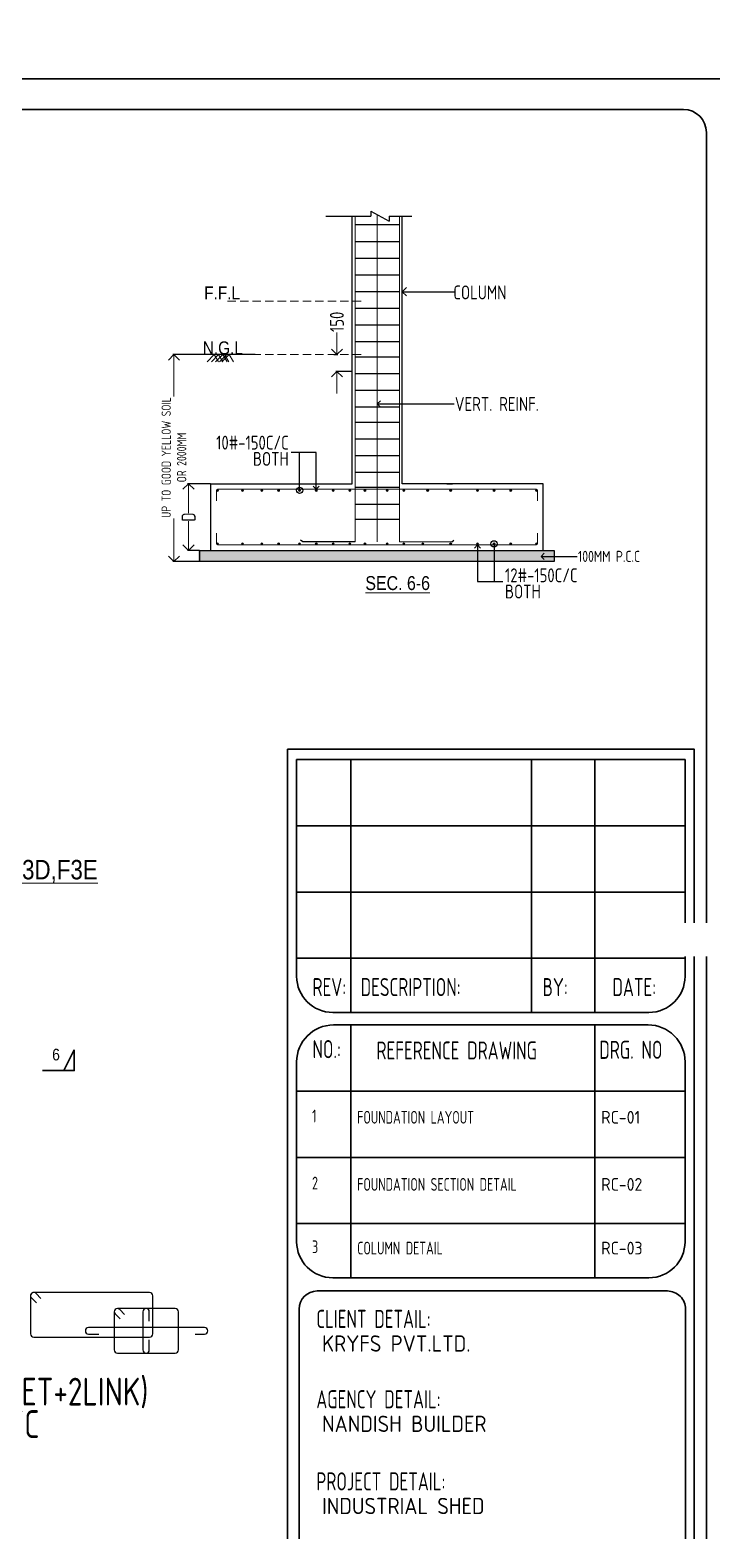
# Model space of a CAD drawing. Header units: inches. Extents: x -605 to 2991212, y -2872845 to 0.
# Drawn here: x 2414725 to 2426981, y -2404526 to -2377566 of the extents above; entities that cross this region are included whole.
import ezdxf
from ezdxf import colors
from ezdxf.entities.mleader import LeaderData, LeaderLine
from ezdxf.enums import TextEntityAlignment as Align
from ezdxf.math import Vec2, Vec3

# ---------------------------------------------------------------- set-up
doc = ezdxf.new("R2010")
doc.units = ezdxf.units.IN
doc.header["$LTSCALE"] = 600
doc.header["$MEASUREMENT"] = 0
doc.linetypes.add('HIDDEN', pattern=[0.375, 0.25, -0.125])
for name, color, linetype, lineweight in [('BLOCK', 7, 'Continuous', 30), ('L4', 4, 'Continuous', 30), ('PV_TEXT_ROMANS', 7, 'Continuous', 0), ('rDIMension', 1, 'Continuous', 18), ('rPCC DASH', 9, 'HIDDEN', 15), ('rRCC 1', 3, 'Continuous', 25), ('rRCC 2', 40, 'Continuous', 15), ('rREINF 1', 1, 'Continuous', 25), ('rSHEET', 2, 'Continuous', 30), ('TEXT3', 7, 'Continuous', 30), ('TEXT6', 6, 'Continuous', 50)]:
    doc.layers.add(name, color=color, linetype=linetype, lineweight=lineweight)
doc.layers.add('S&T_HATCH', color=7, linetype='Continuous')
doc.styles.add('DIM', font='geniso.shx', dxfattribs={"width": 0.85})
doc.styles.add('J.P', font='ARIALN.TTF')
doc.styles.add('ROMANS', font='arial.ttf')
doc.styles.add('TEXT3', font='geniso.shx')
doc.styles.add('TEXT3 0.75NA', font='geniso.shx', dxfattribs={"width": 0.75})
doc.dimstyles.new('ST-150', dxfattribs={"dimscale": 75, "dimtxt": 3, "dimasz": 2, "dimexe": 0.18, "dimexo": 0.0625, "dimgap": 0.2, "dimtad": 0, "dimdec": 0, "dimlfac": 2, "dimzin": 0, "dimdsep": 46, "dimtxsty": 'DIM', "dimblk": 'OPEN90', "dimcen": 0.09, "dimclrd": 256, "dimclrt": 7, "dimadec": 0, "dimazin": 0, "dimtfac": 1, "dimtdec": 0, "dimtofl": 0, "dimtmove": 0, "dimatfit": 3, "dimldrblk": 'OPEN90', "dimfxl": 1, "dimtolj": 1, "dimtzin": 0, "dimlwd": -1, "dimarcsym": 0})
doc.dimstyles.new('ST-50', dxfattribs={"dimscale": 100, "dimtxt": 2.5, "dimasz": 2, "dimexe": 0.18, "dimexo": 0.0625, "dimgap": 0.2, "dimtad": 0, "dimdec": 0, "dimlfac": 0.5, "dimzin": 0, "dimdsep": 46, "dimtxsty": 'DIM', "dimblk": 'OPEN90', "dimcen": 0.09, "dimclrd": 256, "dimclrt": 7, "dimadec": 0, "dimazin": 0, "dimtfac": 1, "dimtdec": 0, "dimtofl": 0, "dimtmove": 0, "dimatfit": 3, "dimldrblk": 'OPEN90', "dimfxl": 1, "dimtolj": 1, "dimtzin": 0, "dimlwd": -1, "dimarcsym": 0})

# ---------------------------------------------------------------- blocks, each defined once
blk = doc.blocks.new('_Open90')
at = {"color": 0, "linetype": 'ByBlock', "lineweight": -2}
for p, q in [((0, 0), (-1, 0)), ((-0.5, 0.5), (0, 0)), ((0, 0), (-0.5, -0.5))]:
    blk.add_line(p, q, dxfattribs=at)
blk = doc.blocks.new('SMH-1')
at = {"layer": 'L4'}
for points in [[(0, 0), (814.6229330631322, 0), (814.6229330631322, 534.8206034718023)], [(814.6229330631322, 534.8206034718023), (546.0281598753063, 0)]]:
    blk.add_lwpolyline(points, dxfattribs=at)
at = {"layer": 'TEXT6', "style": 'ROMANS', "width": 0.85}
blk.add_attdef('SEC', text='', height=300, dxfattribs=at).set_placement((346.3707409001945, 410.1505165286653), align=Align.MIDDLE_CENTER)
blk = doc.blocks.new('*D887')
at = {"layer": 'Defpoints', "color": 0, "linetype": 'ByBlock'}
for p in [(2417311.072056303, -2383401.283034623), (2418779.965564831, -2383401.283034623), (2417775.189207227, -2387120.645252432)]:
    blk.add_point(p, dxfattribs=at)
at = {"layer": 'rDIMension', "color": 0, "lineweight": -2}
for p, q in [((2418773.715564831, -2383401.283034623), (2417293.072056303, -2383401.283034623)), ((2417768.939207227, -2387120.645252432), (2417293.072056303, -2387120.645252432))]:
    blk.add_line(p, q, dxfattribs=at)
at = {"layer": 'rDIMension'}
for p, q in [((2417311.072056303, -2383601.283034623), (2417311.072056303, -2384153.043428364)), ((2417311.072056303, -2386920.645252432), (2417311.072056303, -2386346.387528365))]:
    blk.add_line(p, q, dxfattribs=at)
at = {"layer": 'rDIMension', "linetype": 'ByBlock', "xscale": 200, "yscale": 200, "zscale": 200}
for p, rotation in [((2417311.072056303, -2383401.283034623), 90), ((2417311.072056303, -2387120.645252432), 270)]:
    blk.add_blockref('_Open90', p, dxfattribs=dict(at, rotation=rotation))
at = {"layer": 'rDIMension', "color": 7, "linetype": 'ByBlock', "insert": (2417311.072056303, -2385249.715478364), "char_height": 250, "attachment_point": 5, "rotation": 90, "style": 'DIM'}
blk.add_mtext('\\A1;{\\H0.66667x;UP TO GOOD YELLOW SOIL\\POR 2000MM}', dxfattribs=at)
blk = doc.blocks.new('*D888')
at = {"layer": 'Defpoints', "color": 0, "linetype": 'ByBlock'}
for p in [(2420177.756966325, -2383401.283034623), (2420240.03658866, -2383701.283034624), (2420515.189207227, -2383701.283034624)]:
    blk.add_point(p, dxfattribs=at)
at = {"layer": 'rDIMension'}
for p, q in [((2420240.03658866, -2383201.283034623), (2420240.03658866, -2383001.283034623)), ((2420240.03658866, -2383901.283034624), (2420240.03658866, -2384101.283034624))]:
    blk.add_line(p, q, dxfattribs=at)
at = {"layer": 'rDIMension', "color": 0, "lineweight": -2}
for p, q in [((2420184.006966325, -2383401.283034623), (2420258.03658866, -2383401.283034623)), ((2420508.939207227, -2383701.283034624), (2420222.03658866, -2383701.283034624))]:
    blk.add_line(p, q, dxfattribs=at)
at = {"layer": 'rDIMension', "linetype": 'ByBlock', "xscale": 200, "yscale": 200, "zscale": 200}
for p, rotation in [((2420240.03658866, -2383401.283034623), 270), ((2420240.03658866, -2383701.283034624), 90)]:
    blk.add_blockref('_Open90', p, dxfattribs=dict(at, rotation=rotation))
at = {"layer": 'rDIMension', "color": 7, "linetype": 'ByBlock', "insert": (2420240.03658866, -2382811.199373206), "char_height": 250, "attachment_point": 5, "rotation": 90, "style": 'DIM'}
blk.add_mtext('\\A1;150', dxfattribs=at)
blk = doc.blocks.new('*D889')
at = {"layer": 'Defpoints', "color": 0, "linetype": 'ByBlock'}
for p in [(2417574.048366388, -2385720.645252431), (2417975.189207227, -2385720.645252431), (2417775.189207227, -2386920.645252432)]:
    blk.add_point(p, dxfattribs=at)
at = {"layer": 'rDIMension', "color": 0, "lineweight": -2}
for p, q in [((2417968.939207227, -2385720.645252431), (2417556.048366388, -2385720.645252431)), ((2417768.939207227, -2386920.645252432), (2417556.048366388, -2386920.645252432))]:
    blk.add_line(p, q, dxfattribs=at)
at = {"layer": 'rDIMension'}
for p, q in [((2417574.048366388, -2385920.645252431), (2417574.048366388, -2386247.520252432)), ((2417574.048366388, -2386720.645252432), (2417574.048366388, -2386393.770252432))]:
    blk.add_line(p, q, dxfattribs=at)
at = {"layer": 'rDIMension', "linetype": 'ByBlock', "xscale": 200, "yscale": 200, "zscale": 200}
for p, rotation in [((2417574.048366388, -2385720.645252431), 90), ((2417574.048366388, -2386920.645252432), 270)]:
    blk.add_blockref('_Open90', p, dxfattribs=dict(at, rotation=rotation))
at = {"layer": 'rDIMension', "color": 7, "linetype": 'ByBlock', "insert": (2417574.048366388, -2386320.645252432), "char_height": 250, "attachment_point": 5, "rotation": 90, "style": 'DIM'}
blk.add_mtext('\\A1;D', dxfattribs=at)
blk = doc.blocks.new('_DotBlank')
at = {"color": 0, "linetype": 'ByBlock', "lineweight": -2}
blk.add_line((-0.5, 0), (-1, 0), dxfattribs=at)
blk.add_circle((0, 0), 0.5, dxfattribs=at)

msp = doc.modelspace()

# ---------------------------------------------------------------- hatches: boundary and pattern name
at = {"layer": 'rRCC 2'}
h = msp.add_hatch(color=256, dxfattribs=at)
h.dxf.hatch_style = 1
edge = h.paths.add_edge_path()
edge.add_arc((2418093.889987167, -2385839.346032371), 18.70077993899758, 0, 360, ccw=False)
h = msp.add_hatch(color=256, dxfattribs=at)
h.dxf.hatch_style = 1
edge = h.paths.add_edge_path()
edge.add_arc((2418543.889987156, -2385839.346032371), 18.70077993899758, 0, 360, ccw=False)
h = msp.add_hatch(color=256, dxfattribs=at)
h.dxf.hatch_style = 1
edge = h.paths.add_edge_path()
edge.add_arc((2418892.418366291, -2385839.346032371), 18.70077993899758, 0, 360, ccw=False)
h = msp.add_hatch(color=256, dxfattribs=at)
h.dxf.hatch_style = 1
edge = h.paths.add_edge_path()
edge.add_arc((2419192.418366291, -2385839.346032371), 18.70077993899758, 0, 360, ccw=False)
h = msp.add_hatch(color=256, dxfattribs=at)
h.dxf.hatch_style = 1
edge = h.paths.add_edge_path()
edge.add_arc((2419569.142516252, -2385839.346032371), 18.70077993899758, 0, 360, ccw=False)
h = msp.add_hatch(color=256, dxfattribs=at)
h.dxf.hatch_style = 1
edge = h.paths.add_edge_path()
edge.add_arc((2419869.142516252, -2385839.346032371), 18.70077993899758, 0, 360, ccw=False)
h = msp.add_hatch(color=256, dxfattribs=at)
h.dxf.hatch_style = 1
edge = h.paths.add_edge_path()
edge.add_arc((2420173.88998716, -2385839.346032371), 18.70077993899758, 0, 360, ccw=False)
h = msp.add_hatch(color=256, dxfattribs=at)
h.dxf.hatch_style = 1
edge = h.paths.add_edge_path()
edge.add_arc((2420473.88998716, -2385839.346032371), 18.70077993899758, 0, 360, ccw=False)
h = msp.add_hatch(color=256, dxfattribs=at)
h.dxf.hatch_style = 1
edge = h.paths.add_edge_path()
edge.add_arc((2420743.88998716, -2385839.346032371), 18.70077993899758, 0, 360, ccw=False)
h = msp.add_hatch(color=256, dxfattribs=at)
h.dxf.hatch_style = 1
edge = h.paths.add_edge_path()
edge.add_arc((2421143.694608442, -2385839.346032371), 18.70077993899758, 0, 360, ccw=False)
h = msp.add_hatch(color=256, dxfattribs=at)
h.dxf.hatch_style = 1
edge = h.paths.add_edge_path()
edge.add_arc((2421443.694608442, -2385839.346032371), 18.70077993899758, 0, 360, ccw=False)
h = msp.add_hatch(color=256, dxfattribs=at)
h.dxf.hatch_style = 1
edge = h.paths.add_edge_path()
edge.add_arc((2421871.565614756, -2385839.346032371), 18.70077993899758, 0, 360, ccw=False)
h = msp.add_hatch(color=256, dxfattribs=at)
h.dxf.hatch_style = 1
edge = h.paths.add_edge_path()
edge.add_arc((2422283.88998716, -2385839.346032371), 18.70077993899758, 0, 360, ccw=False)
h = msp.add_hatch(color=256, dxfattribs=at)
h.dxf.hatch_style = 1
edge = h.paths.add_edge_path()
edge.add_arc((2422765.635623329, -2385839.346032371), 18.70077993899758, 0, 360, ccw=False)
h = msp.add_hatch(color=256, dxfattribs=at)
h.dxf.hatch_style = 1
edge = h.paths.add_edge_path()
edge.add_arc((2423063.889987167, -2385839.346032371), 18.70077993899758, 0, 360, ccw=False)
h = msp.add_hatch(color=256, dxfattribs=at)
h.dxf.hatch_style = 1
edge = h.paths.add_edge_path()
edge.add_arc((2423363.889987167, -2385839.346032371), 18.70077993899758, 0, 360, ccw=False)
h = msp.add_hatch(color=256, dxfattribs=at)
h.dxf.hatch_style = 1
edge = h.paths.add_edge_path()
edge.add_arc((2423826.488427289, -2385839.346032371), 18.70077993899758, 0, 360, ccw=False)
h = msp.add_hatch(color=256, dxfattribs=at)
h.dxf.hatch_style = 1
edge = h.paths.add_edge_path()
edge.add_arc((2418093.889987167, -2386801.944472492), 18.70077993899758, 0, 360)
h = msp.add_hatch(color=256, dxfattribs=at)
h.dxf.hatch_style = 1
edge = h.paths.add_edge_path()
edge.add_arc((2418543.889987156, -2386801.944472492), 18.70077993899758, 0, 360)
h = msp.add_hatch(color=256, dxfattribs=at)
h.dxf.hatch_style = 1
edge = h.paths.add_edge_path()
edge.add_arc((2418892.418366291, -2386801.944472492), 18.70077993899758, 0, 360)
h = msp.add_hatch(color=256, dxfattribs=at)
h.dxf.hatch_style = 1
edge = h.paths.add_edge_path()
edge.add_arc((2419192.418366291, -2386801.944472492), 18.70077993899758, 0, 360)
h = msp.add_hatch(color=256, dxfattribs=at)
h.dxf.hatch_style = 1
edge = h.paths.add_edge_path()
edge.add_arc((2419569.142516252, -2386801.944472492), 18.70077993899758, 0, 360)
h = msp.add_hatch(color=256, dxfattribs=at)
h.dxf.hatch_style = 1
edge = h.paths.add_edge_path()
edge.add_arc((2419869.142516252, -2386801.944472492), 18.70077993899758, 0, 360)
h = msp.add_hatch(color=256, dxfattribs=at)
h.dxf.hatch_style = 1
edge = h.paths.add_edge_path()
edge.add_arc((2420173.88998716, -2386801.944472492), 18.70077993899758, 0, 360)
h = msp.add_hatch(color=256, dxfattribs=at)
h.dxf.hatch_style = 1
edge = h.paths.add_edge_path()
edge.add_arc((2420473.88998716, -2386801.944472492), 18.70077993899758, 0, 360)
h = msp.add_hatch(color=256, dxfattribs=at)
h.dxf.hatch_style = 1
edge = h.paths.add_edge_path()
edge.add_arc((2420743.88998716, -2386801.944472492), 18.70077993899758, 0, 360)
h = msp.add_hatch(color=256, dxfattribs=at)
h.dxf.hatch_style = 1
edge = h.paths.add_edge_path()
edge.add_arc((2421143.694608442, -2386801.944472492), 18.70077993899758, 0, 360)
h = msp.add_hatch(color=256, dxfattribs=at)
h.dxf.hatch_style = 1
edge = h.paths.add_edge_path()
edge.add_arc((2421443.694608442, -2386801.944472492), 18.70077993899758, 0, 360)
h = msp.add_hatch(color=256, dxfattribs=at)
h.dxf.hatch_style = 1
edge = h.paths.add_edge_path()
edge.add_arc((2421783.88998716, -2386801.944472492), 18.70077993899758, 0, 360)
h = msp.add_hatch(color=256, dxfattribs=at)
h.dxf.hatch_style = 1
edge = h.paths.add_edge_path()
edge.add_arc((2422283.88998716, -2386801.944472492), 18.70077993899758, 0, 360)
h = msp.add_hatch(color=256, dxfattribs=at)
h.dxf.hatch_style = 1
edge = h.paths.add_edge_path()
edge.add_arc((2422765.635623329, -2386801.944472492), 18.70077993899758, 0, 360)
h = msp.add_hatch(color=256, dxfattribs=at)
h.dxf.hatch_style = 1
edge = h.paths.add_edge_path()
edge.add_arc((2423063.889987167, -2386801.944472492), 18.70077993899758, 0, 360)
h = msp.add_hatch(color=256, dxfattribs=at)
h.dxf.hatch_style = 1
edge = h.paths.add_edge_path()
edge.add_arc((2423363.889987167, -2386801.944472492), 18.70077993899758, 0, 360)
h = msp.add_hatch(color=256, dxfattribs=at)
h.dxf.hatch_style = 1
edge = h.paths.add_edge_path()
edge.add_arc((2423826.488427289, -2386801.944472493), 18.70077993899758, 0, 360)
at = {"layer": 'S&T_HATCH', "linetype": 'ByBlock', "transparency": 33554559}
h = msp.add_hatch(dxfattribs=at)
h.set_pattern_fill('AR-CONC', color=256, scale=30)
h.set_pattern_definition([(49.99999999999999, (38572.51704031648, -354956.2813496506), (215.178054780226, -18.82564049477853), [22.5, -247.5]), (355, (38572.51704031648, -354956.2813496506), (-41.6254000839, 225.6576401100035), [18, -198]), (100.45144446, (38590.44854461648, -354957.8501528506), (173.5526540181336, 206.8319972905888), [19.12205759999993, -210.3426335999995]), (46.18420000000001, (38572.51704031648, -354896.2813496506), (320.1723992014717, -49.65578423792296), [33.75, -371.25]), (96.63563549, (38599.19806381648, -354900.4193417506), (280.3985837022685, 292.2355802323651), [28.6831026, -315.5141279999999]), (351.1841639899999, (38572.51704031648, -354896.2813496506), (280.3985835164319, 292.2355800809971), [27, -297.0000003]), (21, (38602.51704031648, -354911.2813496506), (179.0721156355385, -120.7856671996016), [22.5, -247.5]), (326.0000000000001, (38602.51704031648, -354911.2813496506), (72.99459957647451, 217.5450135140559), [18, -198]), (71.45144474, (38617.43971651648, -354921.3468218506), (252.0667130189913, 96.75934584190615), [19.122057, -210.3426336]), (37.50000000000001, (38572.51704031648, -354956.2813496506), (3.647956595187201, 99.86815614939344), [0, -195.6, 0, -201, 0, -198.75]), (7.499999999999999, (38572.51704031648, -354956.2813496506), (78.92086123264458, 118.3235135647081), [0, -114.6, 0, -191.1, 0, -75.75]), (327.5, (38505.61704031648, -354956.2813496506), (160.1467308517227, -6.766461520313927), [0, -75, 0, -234, 0, -310.5]), (317.5, (38475.61704031648, -354956.2813496506), (174.9558508027159, 30.03149469969532), [0, -97.5, 0, -155.4, 0, -220.5])])
h.paths.add_polyline_path([(2424145.189207228, -2386920.645252432), (2417745.189207227, -2386920.645252431), (2417745.189207227, -2387120.645252431), (2424145.189207228, -2387120.645252432)])

# ---------------------------------------------------------------- linework, layer by layer
at = {"layer": 'rPCC DASH'}
for p, q in [((2420675.18920722, -2382441.283034623), (2418217.642609005, -2382441.283034623)), ((2420675.18920722, -2383401.283034623), (2418178.630458719, -2383401.283034623))]:
    msp.add_line(p, q, dxfattribs=at)
at = {"layer": 'rRCC 1'}
for p, q in [((2420851.673044804, -2380823.591427481), (2421177.565405821, -2381003.737065156)), ((2420851.673044804, -2380823.591427481), (2420851.673044804, -2380913.664246318)), ((2420042.453715453, -2380913.664246319), (2420851.673044805, -2380913.664246319)), ((2420515.189207227, -2383701.283034623), (2420515.189207227, -2380913.664246318)), ((2421177.565405821, -2380913.664246318), (2421585.095809967, -2380913.664246318)), ((2421177.565405821, -2380913.664246318), (2421177.565405821, -2381003.737065156)), ((2421415.189207227, -2385720.645252432), (2421415.189207227, -2380913.664246318)), ((2420515.189207227, -2385720.645252432), (2420515.189207227, -2383401.283034623)), ((2417975.189207227, -2386920.645252431), (2417975.189207227, -2385720.645252431)), ((2417975.189207227, -2385720.645252431), (2420515.189207227, -2385720.645252432)), ((2423945.189207227, -2385720.645252432), (2421415.189207227, -2385720.645252432)), ((2422215.18920722, -2385720.645252432), (2422315.18920722, -2385720.645252432)), ((2423945.189207227, -2386920.645252432), (2423945.189207227, -2385720.645252432))]:
    msp.add_line(p, q, dxfattribs=at)
at = {"layer": 'rRCC 1', "color": 2}
for p, q in [((2420565.189207227, -2381064.702639131), (2421365.189207227, -2381064.70263913)), ((2420565.189207227, -2381364.702639131), (2421365.189207227, -2381364.702639131)), ((2420565.189207227, -2381664.702639131), (2421365.189207227, -2381664.702639131)), ((2420565.189207227, -2381964.702639131), (2421365.189207227, -2381964.702639131)), ((2420565.189207227, -2382264.702639131), (2421365.189207227, -2382264.702639131)), ((2420565.189207227, -2382564.702639131), (2421365.189207227, -2382564.702639131)), ((2420565.189207227, -2382864.70263913), (2421365.189207228, -2382864.702639131)), ((2420565.189207227, -2383164.702639131), (2421365.189207227, -2383164.702639131)), ((2420565.189207227, -2383438.314313249), (2421365.189207227, -2383438.314313249)), ((2420565.189207227, -2383738.314313249), (2421365.189207227, -2383738.314313249)), ((2420565.189207227, -2384038.314313248), (2421365.189207228, -2384038.314313249)), ((2420565.189207227, -2384338.314313249), (2421365.189207227, -2384338.314313249)), ((2420565.189207227, -2384611.925987367), (2421365.189207227, -2384611.925987367)), ((2420565.189207227, -2384911.925987367), (2421365.189207227, -2384911.925987367)), ((2420565.189207227, -2385211.925987366), (2421365.189207228, -2385211.925987367)), ((2420565.189207227, -2385511.925987367), (2421365.189207227, -2385511.925987367)), ((2420565.189207227, -2385785.537661484), (2421365.189207227, -2385785.537661484)), ((2420565.189207227, -2386085.537661485), (2421365.189207227, -2386085.537661485)), ((2420565.189207227, -2386359.149335603), (2421365.189207227, -2386359.149335603)), ((2419627.029207231, -2386766.770486411), (2419586.908441168, -2386732.769902421)), ((2420565.189207227, -2386766.770486411), (2419627.029207231, -2386766.770486411)), ((2422302.902542127, -2386766.770486407), (2422343.023308189, -2386732.769902416))]:
    msp.add_line(p, q, dxfattribs=at)
at = {"layer": 'rRCC 1'}
msp.add_lwpolyline([(2417775.189207227, -2386920.645252431), (2424145.189207228, -2386920.645252432), (2424145.189207228, -2387120.645252432), (2417775.189207227, -2387120.645252431)], close=True, dxfattribs=at)
at = {"layer": 'rRCC 2'}
for p, q in [((2420565.189207227, -2386766.770486411), (2420565.189207227, -2380913.664246318)), ((2420965.189207227, -2386766.770486411), (2420965.189207227, -2380886.340494081)), ((2421365.189207227, -2386766.770486411), (2421365.189207227, -2380913.664246318)), ((2421365.189207228, -2386766.770486411), (2421365.189207227, -2380913.664246318)), ((2418034.965564844, -2383401.283034623), (2417907.086250695, -2383529.339919716)), ((2418112.058761702, -2383401.283034623), (2417984.179447554, -2383529.339919716)), ((2418034.965564844, -2383401.283034623), (2418114.775632075, -2383529.339919716)), ((2418187.903926235, -2383401.283034623), (2418060.024612085, -2383529.339919716)), ((2418112.058761702, -2383401.283034623), (2418191.868828933, -2383529.339919716)), ((2418260.137797228, -2383401.283034623), (2418132.258483079, -2383529.339919716)), ((2418302.287177595, -2383401.283034623), (2418174.407863446, -2383529.339919716)), ((2418187.903926235, -2383401.283034623), (2418267.713993465, -2383529.339919716)), ((2418220.123449401, -2383401.283034623), (2418299.93351663, -2383529.339919716)), ((2418302.287177595, -2383401.283034623), (2418382.097244826, -2383529.339919716)), ((2421365.189207229, -2386766.770486411), (2422302.902542127, -2386766.770486407))]:
    msp.add_line(p, q, dxfattribs=at)
for points in [[(2418075.189207227, -2386030.645252432), (2418075.189207227, -2385839.346032371)], [(2418075.189207227, -2385839.346032371), (2418075.189207227, -2386030.645252432)], [(2418093.889987167, -2385820.645252432), (2423826.488427289, -2385820.645252432)], [(2423845.189207228, -2385839.346032371), (2423845.189207228, -2386030.645252432)], [(2418075.189207227, -2386610.645252431), (2418075.189207227, -2386801.944472492)], [(2418075.189207227, -2386801.944472492), (2418075.189207227, -2386610.645252432)], [(2423845.189207228, -2386801.944472493), (2423845.189207228, -2386610.645252432)], [(2418093.889987167, -2386820.645252431), (2423826.488427289, -2386820.645252432)]]:
    msp.add_lwpolyline(points, dxfattribs=at)
for centre in [(2418093.889987167, -2385839.346032371), (2418093.889987167, -2385839.346032371), (2418543.889987156, -2385839.346032371), (2418543.889987156, -2385839.346032371), (2418892.418366291, -2385839.346032371), (2418892.418366291, -2385839.346032371), (2419192.418366291, -2385839.346032371), (2419192.418366291, -2385839.346032371), (2419569.142516252, -2385839.346032371), (2419569.142516252, -2385839.346032371), (2419869.142516252, -2385839.346032371), (2419869.142516252, -2385839.346032371), (2420173.88998716, -2385839.346032371), (2420173.88998716, -2385839.346032371), (2420473.88998716, -2385839.346032371), (2420473.88998716, -2385839.346032371), (2420743.88998716, -2385839.346032371), (2420743.88998716, -2385839.346032371), (2421143.694608442, -2385839.346032371), (2421143.694608442, -2385839.346032371), (2421443.694608442, -2385839.346032371), (2421443.694608442, -2385839.346032371), (2421871.565614756, -2385839.346032371), (2421871.565614756, -2385839.346032371), (2422283.88998716, -2385839.346032371), (2422283.88998716, -2385839.346032371), (2422765.635623329, -2385839.346032371), (2422765.635623329, -2385839.346032371), (2423063.889987167, -2385839.346032371), (2423063.889987167, -2385839.346032371), (2423363.889987167, -2385839.346032371), (2423363.889987167, -2385839.346032371), (2423826.488427289, -2385839.346032371), (2423826.488427289, -2385839.346032371), (2418093.889987167, -2386801.944472492), (2418093.889987167, -2386801.944472492), (2418543.889987156, -2386801.944472492), (2418543.889987156, -2386801.944472492), (2418892.418366291, -2386801.944472492), (2418892.418366291, -2386801.944472492), (2419192.418366291, -2386801.944472492), (2419192.418366291, -2386801.944472492), (2419569.142516252, -2386801.944472492), (2419569.142516252, -2386801.944472492), (2419869.142516252, -2386801.944472492), (2419869.142516252, -2386801.944472492), (2420173.88998716, -2386801.944472492), (2420173.88998716, -2386801.944472492), (2420473.88998716, -2386801.944472492), (2420473.88998716, -2386801.944472492), (2420743.88998716, -2386801.944472492), (2420743.88998716, -2386801.944472492), (2421143.694608442, -2386801.944472492), (2421143.694608442, -2386801.944472492), (2421443.694608442, -2386801.944472492), (2421443.694608442, -2386801.944472492), (2421783.88998716, -2386801.944472492), (2421783.88998716, -2386801.944472492), (2422283.88998716, -2386801.944472492), (2422283.88998716, -2386801.944472492), (2422765.635623329, -2386801.944472492), (2422765.635623329, -2386801.944472492), (2423063.889987167, -2386801.944472492), (2423063.889987167, -2386801.944472492), (2423363.889987167, -2386801.944472492), (2423363.889987167, -2386801.944472492), (2423826.488427289, -2386801.944472493), (2423826.488427289, -2386801.944472493)]:
    msp.add_circle(centre, 18.70077993899758, dxfattribs=at)
at = {"layer": 'rREINF 1'}
for points in [[(2416932.893652952, -2400998.577050474), (2416932.893652952, -2400318.577050474, 0.414213562373095), (2416872.893652952, -2400258.577050474), (2414792.893652952, -2400258.577050474, 0.414213562373095), (2414732.893652952, -2400318.577050474), (2414732.893652952, -2400998.577050474, 0.414213562373095), (2414792.893652952, -2401058.577050474), (2416872.893652952, -2401058.577050474, 0.414213562373095)], [(2417394.37535647, -2401286.613138135), (2417394.37535647, -2400606.613138135, 0.414213562373095), (2417334.37535647, -2400546.613138135), (2416296.063065724, -2400546.613138135, 0.414213562373095), (2416236.063065724, -2400606.613138135), (2416236.063065724, -2401286.613138135, 0.414213562373095), (2416296.063065724, -2401346.613138135), (2417334.37535647, -2401346.613138135, 0.414213562373095)]]:
    msp.add_lwpolyline(points, format="xyb", close=True, dxfattribs=at)
for points in [[(2414921.051529919, -2400362.439081155), (2414832.935551598, -2400274.323102834, 0.9999999999999999), (2414751.389611496, -2400355.869042936), (2414839.505589817, -2400443.985021257)], [(2416424.220942691, -2400650.475168815), (2416336.10496437, -2400562.359190494, 0.9999999999999999), (2416254.559024268, -2400643.905130596), (2416342.675002589, -2400732.021108917)], [(2416869.022374831, -2400770.245948245), (2416869.022374831, -2400603.120634665, 0.9999999999999999), (2416753.699000381, -2400603.120634665), (2416753.699000381, -2401289.402391473, 0.9999999999999999), (2416869.022374831, -2401289.402391473), (2416869.022374831, -2401106.794687051)], [(2417695.228979572, -2401004.087018747), (2417862.354293152, -2401004.087018747, 0.9999999999999999), (2417862.354293152, -2400888.763644298), (2415776.71151914, -2400888.763644298, 0.9999999999999999), (2415776.71151914, -2401004.087018747), (2415959.319223562, -2401004.087018747)]]:
    msp.add_lwpolyline(points, format="xyb", dxfattribs=at)
at = {"layer": 'rSHEET'}
for p, q in [((2420490.437910107, -2390678.67754651), (2420490.437910107, -2395223.996709585)), ((2423737.09445516, -2390678.67754651), (2423737.09445516, -2395223.996709585)), ((2424873.424245928, -2390678.67754651), (2424873.424245928, -2395223.996709585)), ((2426496.752518455, -2391869.118279696), (2419516.44094659, -2391869.118279696)), ((2426496.752518455, -2393059.559012882), (2419516.44094659, -2393059.559012882)), ((2426496.752518455, -2394249.999746068), (2419516.44094659, -2394249.999746068)), ((2420490.437910107, -2395448.650231422), (2420490.437910107, -2399993.969394496)), ((2424873.424245927, -2395448.650231422), (2424873.424245927, -2399993.969394496)), ((2426496.752518455, -2396639.090964607), (2419516.44094659, -2396639.090964607)), ((2426496.752518455, -2397829.531697793), (2419516.44094659, -2397829.531697793)), ((2426496.752518455, -2399019.97243098), (2419516.44094659, -2399019.97243098))]:
    msp.add_line(p, q, dxfattribs=at)
msp.add_lwpolyline([(2369574.382787684, -2419352.752733471), (2427431.762752546, -2419352.752733471), (2427431.762752546, -2378443.452432532), (2369574.382787684, -2378443.452432532)], close=True, dxfattribs=at)
for points in [[(2370538.672453765, -2418802.763235693), (2426467.473086466, -2418802.763235693, 0.414213562373095), (2426880.740086216, -2418389.496235944), (2426880.740086216, -2379406.708930059, 0.414213562373095), (2426467.473086466, -2378993.441930311), (2370538.672453765, -2378993.441930311, 0.414213562373095), (2370125.405454015, -2379406.708930059), (2370125.405454015, -2418389.496235944, 0.414213562373095)], [(2419354.108119338, -2390490.028251207), (2426659.085345708, -2390490.028251207), (2426659.085345708, -2417946.903029822, -0.414213562373095), (2426009.754036697, -2418596.234338833), (2420003.439428348, -2418596.234338833, -0.414213562373095), (2419354.108119338, -2417946.903029822)], [(2426496.752518455, -2390678.67754651), (2426496.752518455, -2394574.665400574, -0.414213562373095), (2425847.421209445, -2395223.996709585), (2420165.772255601, -2395223.996709585, -0.414213562373095), (2419516.44094659, -2394574.665400574), (2419516.44094659, -2390678.67754651)], [(2426496.752518455, -2396110.99285476), (2426496.752518455, -2399344.638085485, -0.414213562373095), (2425847.421209444, -2399993.969394496), (2420165.772255601, -2399993.969394496, -0.414213562373095), (2419516.44094659, -2399344.638085485), (2419516.44094659, -2396110.99285476, -0.414213562373095), (2420178.783569929, -2395448.650231422), (2425834.409895116, -2395448.650231422, -0.414213562373095)], [(2426179.514766281, -2406287.666966011), (2419886.485673917, -2406287.666966011, -0.414213562373095), (2419561.820019412, -2405963.001311505), (2419561.820019412, -2400555.233107506, -0.414213562373095), (2419886.485673917, -2400230.567453001), (2426179.514766281, -2400230.567453001, -0.414213562373095), (2426504.180420786, -2400555.233107506), (2426504.180420786, -2405963.001311505, -0.414213562373095)]]:
    msp.add_lwpolyline(points, format="xyb", close=True, dxfattribs=at)

# ---------------------------------------------------------------- block references
at = {"layer": 'BLOCK', "xscale": 0.6985281548173935, "yscale": 0.6985281548173935, "zscale": 0.6985281548173935}
msp.add_blockref('SMH-1', (2414950.199700599, -2396267.508121966), dxfattribs=at).add_auto_attribs({'SEC': '6'})

# ---------------------------------------------------------------- texts
at = {"layer": 'PV_TEXT_ROMANS', "style": 'J.P'}
for s, height, p in [('%%USEC. 6-6', 250, (2421331.812487917, -2387506.674913753)), ('%%UTYPICAL DETAILS OF FOOTING FOR  F3A,F3B,F3C,F3D,F3E', 350, (2410238.277499758, -2392687.193030937))]:
    msp.add_text(s, height=height, rotation=359.9999999999999, dxfattribs=at).set_placement(p, align=Align.MIDDLE)
at = {"layer": 'rDIMension', "color": 7, "line_spacing_factor": 0.7, "style": 'DIM'}
for s, insert, char_height, attachment_point in [('\\A1;10#-150C/C\\PBOTH', (2419373.72712144, -2385128.47598167), 249.9999999999999, 6), ('\\A1;12#-150C/C\\PBOTH', (2423260.546886102, -2387512.814523194), 250, 4), ('\\A1;TIES (1 SET+2LINK)\\P8#-150C/C', (2412450.267110116, -2402331.020766848), 500, 4)]:
    msp.add_mtext(s, dxfattribs=dict(at, insert=insert, char_height=char_height, attachment_point=attachment_point))
at = {"layer": 'rDIMension', "color": 7, "insert": (2424572.62826529, -2387026.905650099), "char_height": 200, "attachment_point": 4, "style": 'DIM'}
msp.add_mtext('\\A1;100MM P.C.C', dxfattribs=at)
at = {"layer": 'rRCC 2', "color": 7, "char_height": 250, "style": 'DIM'}
for s, insert, attachment_point in [('\\A1; COLUMN ', (2423285.58507139, -2382282.81194897), 6), ('\\A1;VERT. REINF.', (2422360.955952196, -2384287.763817713), 4)]:
    msp.add_mtext(s, dxfattribs=dict(at, insert=insert, attachment_point=attachment_point))
at = {"layer": 'rSHEET', "style": 'TEXT3 0.75NA', "width": 0.75}
for s, height, p in [('REV:', 324.6656545053327, (2419800.943097077, -2394930.434598084)), ('DESCRIPTION:', 324.6656545053327, (2420666.424245066, -2394930.434598084)), ('BY:', 324.6656545053335, (2423935.641622747, -2394930.434598084)), ('DATE:', 324.6656545053335, (2425191.605280942, -2394930.434598084)), ('NO.:', 324.665654505292, (2419800.943097077, -2396045.973778346)), ('REFERENCE DRAWING', 324.665654505292, (2420950.544849548, -2396069.627181939)), ('DRG. NO', 324.6656545052924, (2424954.840510707, -2396057.719573507)), ('1', 229.5618081154738, (2419794.527582851, -2397199.594217638)), ('FOUNDATION LAYOUT', 229.5618081154738, (2420605.395339089, -2397222.87414828)), ('3', 229.5618081154738, (2419794.527582851, -2399551.217510141)), ('COLUMN DETAIL', 229.5618081154738, (2420605.395339089, -2399574.497440782)), ('CLIENT DETAIL:', 324.6656545053335, (2419869.918936298, -2400894.59558897)), ('AGENCY DETAIL:', 324.6656545053335, (2419869.918936298, -2402337.814540837)), ('PROJECT DETAIL:', 324.6656545053335, (2419869.918936298, -2403814.991666742))]:
    msp.add_text(s, height=height, dxfattribs=at).set_placement(p)
at = {"layer": 'rSHEET'}
for s, height, style, p in [('RC-01', 229.5618081154738, 'TEXT3 0.75NA', (2424988.381674911, -2397222.87414828)), ('RC-03', 229.5618081154738, 'TEXT3 0.75NA', (2424988.381674911, -2399574.497440782)), ('KRYFS PVT.LTD.', 292.1990890548001, 'TEXT3', (2419973.352829271, -2401320.617474708)), ('NANDISH BUILDER', 292.1990890548001, 'TEXT3', (2419973.352829271, -2402763.836426575)), ('INDUSTRIAL SHED', 292.1990890548001, 'TEXT3', (2419973.352829271, -2404241.013552479))]:
    msp.add_text(s, height=height, dxfattribs=dict(at, style=style)).set_placement(p)
at = {"layer": 'rSHEET', "color": 1, "style": 'TEXT3 0.75NA', "width": 0.75}
for s, p in [('2', (2419794.527582851, -2398405.823696685)), ('FOUNDATION SECTION DETAIL', (2420605.395339089, -2398429.103627328))]:
    msp.add_text(s, height=229.5618081154738, dxfattribs=at).set_placement(p)
at = {"layer": 'rSHEET', "color": 1, "style": 'TEXT3 0.75NA'}
msp.add_text('RC-02', height=229.5618081154738, dxfattribs=at).set_placement((2424988.381674911, -2398429.103627328))
at = {"layer": 'TEXT3', "style": 'ROMANS', "width": 0.85}
for s, p in [('F.F.L', (2417854.421141479, -2382408.018831538)), ('N.G.L', (2417829.071700028, -2383395.796194336))]:
    msp.add_text(s, height=232.5536011379122, dxfattribs=at).set_placement(p)

# ---------------------------------------------------------------- dimensions: what is measured, and where the dimension line sits
at = {"layer": 'rDIMension'}
dim = msp.add_linear_dim(base=(2420240.03658866, -2383701.283034624), p1=(2420177.756966325, -2383401.283034623), p2=(2420515.189207227, -2383701.283034624), angle=90, dimstyle='ST-50', dxfattribs=at)
dim.commit()
dim.dimension.update_dxf_attribs({"geometry": '*D888', "text_midpoint": (2420240.03658866, -2382811.199373206), "dimtype": 160})
dim = msp.add_linear_dim(base=(2417311.072056303, -2383401.283034623), p1=(2417775.189207227, -2387120.645252432), p2=(2418779.965564831, -2383401.283034623), angle=90, text='{\\H0.66667x;UP TO GOOD YELLOW SOIL\\POR 2000MM}', dimstyle='ST-50', dxfattribs=at)
dim.commit()
dim.dimension.update_dxf_attribs({"geometry": '*D887', "text_midpoint": (2417311.072056303, -2385249.715478364), "dimtype": 160})
dim = msp.add_linear_dim(base=(2417574.048366388, -2385720.645252431), p1=(2417775.189207227, -2386920.645252432), p2=(2417975.189207227, -2385720.645252431), angle=90, text='D', dimstyle='ST-50', dxfattribs=at)
dim.commit()
dim.dimension.update_dxf_attribs({"geometry": '*D889', "text_midpoint": (2417574.048366388, -2386320.645252432)})

# ---------------------------------------------------------------- leaders
at = {"layer": 'rRCC 2', "annotation_type": 0, "has_hookline": 1, "hookline_direction": 0, "text_width": 4549.457677165355}
msp.add_leader([(2411206.756583109, -2401851.756392638), (2411988.136780066, -2402331.020766848), (2412435.267110116, -2402331.020766848)], dimstyle='ST-150', override={"dimasz": 4}, dxfattribs=at)
at = {"layer": 'rRCC 2', "color": 7}
ml = msp.add_multileader_mtext('Standard', dxfattribs=at)
ml.set_content('\\A1;\\W0.85;(a)4-12# ', color=7, style='TEXT3')
ml.set_leader_properties(color=256, linetype='ByLayer', lineweight=-1)
ml.set_arrow_properties(name='DOTBLANK')
ml.build(insert=Vec2(0, 0))
ml.multileader.update_dxf_attribs({"text_top_attachment_type": 0, "text_bottom_attachment_type": 0, "dogleg_length": 7.469940020243327, "arrow_head_size": 187.5, "scale": 75})
ctx = ml.context
ctx.base_point, ctx.scale, ctx.char_height, ctx.arrow_head_size, ctx.landing_gap_size, ctx.plane_origin = Vec3(2449102.551911497, -2386705.75960088), 75, 250, 187.5, 6.75, Vec3(2444752.554537613, -2386753.705071154)
ctx.text_align_type = 2
notes = []
notes.append((ctx, [(0, (0, 0, 0), (0, 0), (1, 0), 1, [])]))
ctx.mtext.insert, ctx.mtext.alignment, ctx.mtext.flow_direction = Vec3(2450129.21825008, -2386574.50960088), 3, 5
at = {"layer": 'rREINF 1'}
msp.add_leader([(2421415.189207227, -2382270.450848164), (2422346.968640056, -2382270.450848164)], dimstyle='ST-150', dxfattribs=at)
at = {"layer": 'rREINF 1', "annotation_type": 0, "has_hookline": 1, "hookline_direction": 0, "text_width": 1530, "horizontal_direction": (1, 1.430212185077031e-12, 0)}
msp.add_leader([(2420965.189207227, -2384287.763817713), (2422345.955952196, -2384287.763817713)], dimstyle='ST-150', override={"dimasz": 1.5}, dxfattribs=at)
at = {"layer": 'rREINF 1'}
for points, override in [([(2419867.762976275, -2385820.645252433), (2419867.762976275, -2385160.658243114), (2419415.295104676, -2385160.658243114)], {"dimasz": 1.5}), ([(2419570.384020376, -2385839.346032371), (2419570.384020376, -2385160.658243114), (2419415.295104676, -2385160.658243114)], {"dimasz": 1.5, "dimldrblk": 'DotBlank'}), ([(2423063.889987167, -2386801.944472492), (2423063.889987167, -2387480.63226175), (2423218.978902866, -2387480.63226175)], {"dimasz": 1.5, "dimldrblk": 'DotBlank'}), ([(2422766.511031267, -2386820.645252431), (2422766.511031267, -2387480.63226175), (2423218.978902866, -2387480.63226175)], {"dimasz": 1.5})]:
    msp.add_leader(points, dimstyle='ST-150', override=override, dxfattribs=at)
at = {"layer": 'rREINF 1', "annotation_type": 0, "has_hookline": 1, "hookline_direction": 0, "text_width": 1122}
msp.add_leader([(2423910.175202546, -2387026.905650099), (2424557.62826529, -2387026.905650099)], dimstyle='ST-150', override={"dimasz": 1.5}, dxfattribs=at)
for ctx, leaders in notes:
    for number, flags, end, landing, length, lines in leaders:
        leader = LeaderData()
        leader.index, (leader.has_last_leader_line, leader.has_dogleg_vector, leader.attachment_direction) = number, flags
        leader.last_leader_point, leader.dogleg_vector, leader.dogleg_length = Vec3(end), Vec3(landing), length
        for number, points, colour, breaks in lines:
            line = LeaderLine()
            line.index, line.vertices, line.color, line.breaks = number, Vec3.list(points), colors.encode_raw_color(colour), breaks
            leader.lines.append(line)
        ctx.leaders.append(leader)

# ---------------------------------------------------------------- next in the draw order: texts
at = {"layer": 'PV_TEXT_ROMANS', "insert": (2425162.105406417, -2393766.888185502), "char_height": 300, "width": 12049.07771982253, "attachment_point": 1, "style": 'J.P', "bg_fill": 2}
msp.add_mtext('\\pxqc;C2', dxfattribs=at)

# ---------------------------------------------------------------- next in the draw order: leaders
at = {"layer": 'rRCC 2', "color": 7}
ml = msp.add_multileader_mtext('Standard', dxfattribs=at)
ml.set_content('\\A1;\\W0.85;(a)4-12# ', color=7, style='TEXT3')
ml.set_leader_properties(color=256, linetype='ByLayer', lineweight=-1)
ml.set_arrow_properties(name='DOTBLANK')
ml.build(insert=Vec2(0, 0))
ml.multileader.update_dxf_attribs({"text_top_attachment_type": 0, "text_bottom_attachment_type": 0, "dogleg_length": 7.469940020243327, "arrow_head_size": 187.5, "scale": 75})
ctx = ml.context
ctx.base_point, ctx.scale, ctx.char_height, ctx.arrow_head_size, ctx.landing_gap_size, ctx.plane_origin = Vec3(2474235.518732073, -2625457.084461873), 75, 250, 187.5, 6.75, Vec3(2469885.521358189, -2625505.029932146)
ctx.text_align_type = 2
notes = []
notes.append((ctx, [(0, (0, 0, 0), (0, 0), (1, 0), 1, [])]))
ctx.mtext.insert, ctx.mtext.alignment, ctx.mtext.flow_direction = Vec3(2475262.185070655, -2625325.834461873), 3, 5
for ctx, leaders in notes:
    for number, flags, end, landing, length, lines in leaders:
        leader = LeaderData()
        leader.index, (leader.has_last_leader_line, leader.has_dogleg_vector, leader.attachment_direction) = number, flags
        leader.last_leader_point, leader.dogleg_vector, leader.dogleg_length = Vec3(end), Vec3(landing), length
        for number, points, colour, breaks in lines:
            line = LeaderLine()
            line.index, line.vertices, line.color, line.breaks = number, Vec3.list(points), colors.encode_raw_color(colour), breaks
            leader.lines.append(line)
        ctx.leaders.append(leader)

doc.saveas('drawing.dxf')
